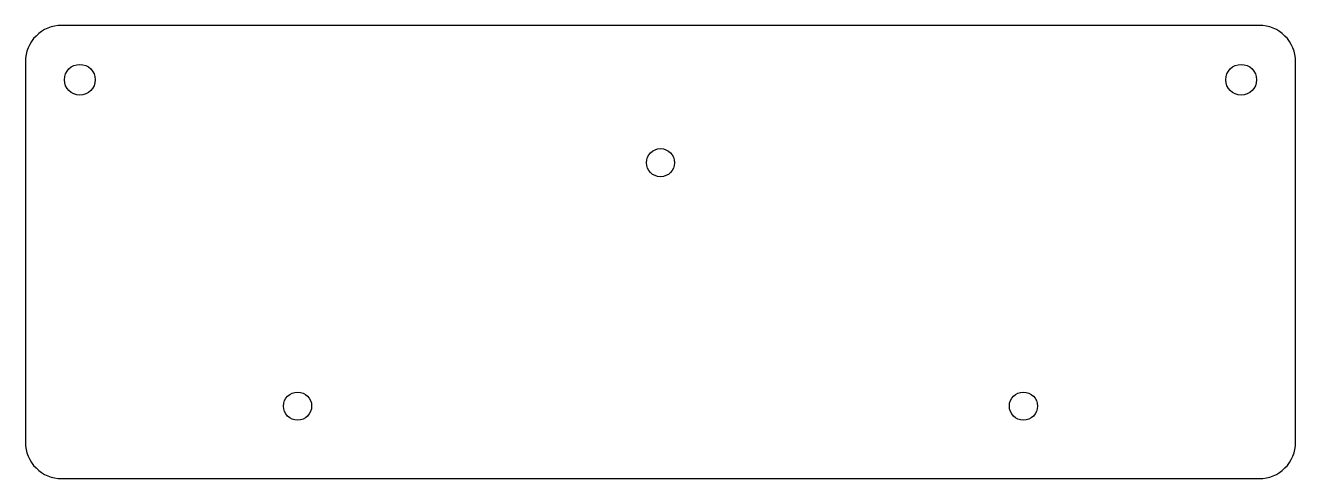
# Model space of a CAD drawing. Header units: millimetres. Extents: x 0 to 140, y 0 to 50.
import ezdxf

# ---------------------------------------------------------------- set-up
doc = ezdxf.new("R2010")
doc.units = ezdxf.units.MM
doc.layers.add('CUT', color=1, linetype='Continuous')

msp = doc.modelspace()

# ---------------------------------------------------------------- linework, layer by layer
at = {"layer": 'CUT'}
msp.add_lwpolyline([(4, 0), (136, 0, 0.414214), (140, 4), (140, 46, 0.414214), (136, 50), (4, 50, 0.414214), (0, 46), (0, 4, 0.414214)], format="xyb", close=True, dxfattribs=at)
for centre, radius in [((6, 44), 1.7), ((134, 44), 1.7), ((70, 34.85), 1.55), ((30, 8), 1.55), ((110, 8), 1.55)]:
    msp.add_circle(centre, radius, dxfattribs=at)

doc.saveas('drawing.dxf')
